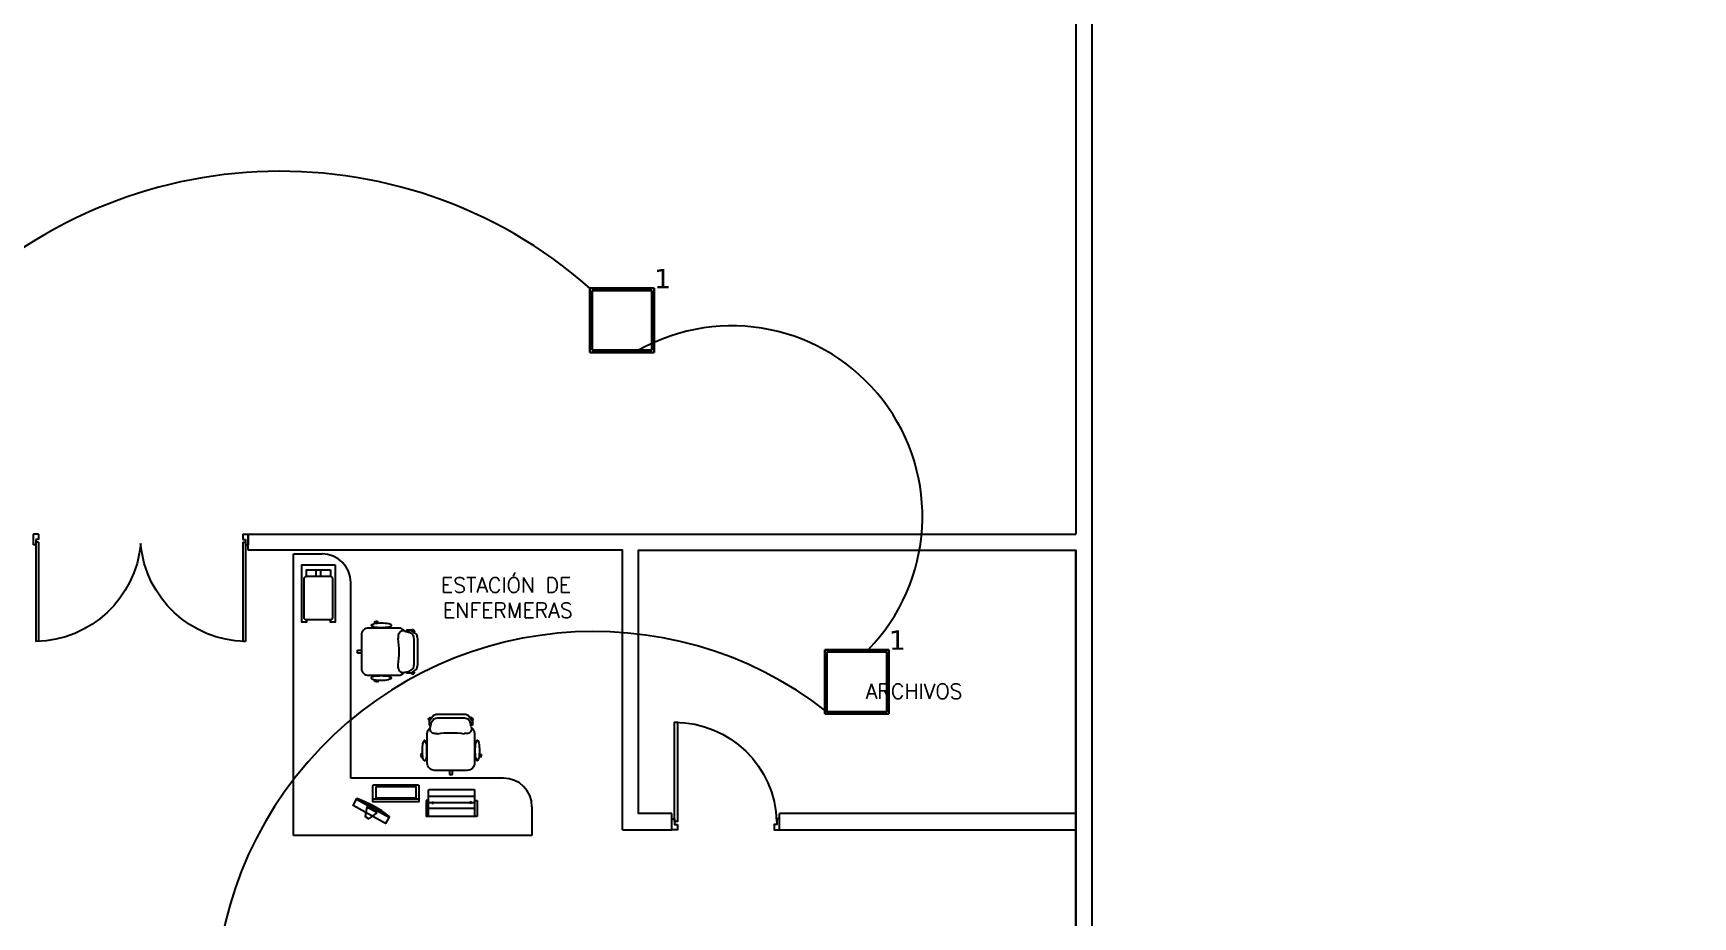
# Model space of a CAD drawing. Header units: metres. Extents: x -39 to 21688, y -24 to 9022.
# Drawn here: x 84.09 to 99.53, y 7.94 to 16.16 of the extents above; entities that cross this region are included whole.
import ezdxf

# ---------------------------------------------------------------- set-up
doc = ezdxf.new("R2010")
doc.units = ezdxf.units.M
doc.header["$MEASUREMENT"] = 0
for name, color, linetype in [('AN-TEXTO', 3, 'Continuous'), ('AR-MOBILIRIO', 1, 'Continuous'), ('AR-MUROS', 6, 'Continuous'), ('AR-PUERTAS', 2, 'Continuous'), ('AR-VENTANAS', 2, 'Continuous'), ('MOBILIARIO', 42, 'Continuous')]:
    doc.layers.add(name, color=color, linetype=linetype)
doc.layers.add('DLX_TERR_LUM', color=7, linetype='Continuous', true_color=0xffd400)
doc.layers.add('DLX_TERR_LUMKEY_IDX', color=7, linetype='Continuous', true_color=0x969696)
doc.styles.add('REGULAR-2.5', font='romans.shx', dxfattribs={"height": 2.5})
doc.styles.add('TableTextStyle', font='')
doc.styles.get('TableTextStyle').set_extended_font_data('VERDANA.TTF')

# ---------------------------------------------------------------- blocks, each defined once
blk = doc.blocks.new('111111')
at = {"layer": 'AR-PUERTAS', "linetype": 'Continuous'}
for p, q in [((254.317, 121.561), (254.317, 122.51)), ((254.342, 121.586), (254.342, 122.51)), ((256.267, 122.51), (256.242, 122.51)), ((256.242, 121.586), (256.242, 122.51)), ((256.267, 121.561), (256.267, 122.51)), ((254.292, 121.511), (254.292, 121.611)), ((254.317, 121.611), (254.292, 121.611)), ((254.342, 121.586), (254.317, 121.586)), ((254.342, 121.561), (254.317, 121.561)), ((254.342, 121.511), (254.342, 121.561)), ((256.242, 121.586), (256.267, 121.586)), ((256.242, 121.511), (256.242, 121.561)), ((256.242, 121.561), (256.267, 121.561)), ((256.267, 121.611), (256.292, 121.611)), ((256.292, 121.511), (256.292, 121.611)), ((254.342, 121.511), (254.292, 121.511)), ((256.242, 121.511), (256.292, 121.511))]:
    blk.add_line(p, q, dxfattribs=at)
for centre, start, end in [((254.297, 121.512), 5.0221, 88.847), ((256.287, 121.512), 91.153, 174.9779)]:
    blk.add_arc(centre, 0.999, start, end, dxfattribs=at)
blk = doc.blocks.new('O-27')
for p, q in [((-0.103, 0.183), (-0.375, 0.183)), ((-0.315, 0.183), (-0.315, -0.299)), ((-0.269, 0.183), (-0.269, 0.209)), ((-0.269, 0.209), (-0.103, 0.209)), ((-0.25, 0.183), (-0.25, 0.15)), ((-0.247, 0.183), (-0.247, 0.15)), ((-0.186, -0.299), (-0.186, 0.183)), ((-0.103, -0.324), (-0.103, 0.209)), ((-0.385, 0.173), (-0.385, -0.289)), ((-0.253, 0.15), (-0.253, 0.133)), ((-0.242, 0.15), (-0.253, 0.15)), ((-0.242, 0.133), (-0.253, 0.133)), ((-0.25, 0.133), (-0.25, -0.248)), ((-0.247, 0.133), (-0.247, -0.248)), ((-0.242, 0.15), (-0.242, 0.133)), ((-0.375, -0.299), (-0.103, -0.299)), ((-0.269, -0.299), (-0.269, -0.324)), ((-0.269, -0.324), (-0.103, -0.324)), ((-0.242, -0.248), (-0.253, -0.248)), ((-0.253, -0.265), (-0.253, -0.248)), ((-0.242, -0.265), (-0.253, -0.265)), ((-0.25, -0.265), (-0.25, -0.299)), ((-0.247, -0.265), (-0.247, -0.299)), ((-0.242, -0.265), (-0.242, -0.248))]:
    blk.add_line(p, q)
for centre, start, end in [((-0.375, 0.173), 90, 180), ((-0.375, -0.289), 180, 270)]:
    blk.add_arc(centre, 0.01, start, end)
blk = doc.blocks.new('A$C43F37C80')
at = {"layer": 'AR-MOBILIRIO'}
blk.add_line((0.15, 0.482), (0.15, 0), dxfattribs=at)
blk.add_lwpolyline([(0, 0.01), (0, 0.472, -0.414214), (0.01, 0.482), (0.18, 0.482), (0.18, 0), (0.01, 0, -0.414214), (0, 0.01, -1)], format="xyb", dxfattribs=at)
blk.add_lwpolyline([(0.02, 0.03), (0.136, 0.03), (0.136, 0.452), (0.02, 0.452)], close=True, dxfattribs=at)
blk = doc.blocks.new('A$C714463F3')
at = {"layer": 'AR-MOBILIRIO'}
blk.add_line((0.007, 0.036), (0.194, 0.376), dxfattribs=at)
blk.add_lwpolyline([(0.186, 0.38), (0.26, 0.34), (0.073, 0), (0, 0.04), (0.186, 0.38)], dxfattribs=at)
blk.add_lwpolyline([(0.148, 0.251), (0.089, 0.143), (0.189, 0.125), (0.211, 0.165)], close=True, dxfattribs=at)
blk.add_arc((1.157, -0.374), 1.229, 142.1836, 160.3243, dxfattribs=at)
blk = doc.blocks.new('Silla Ejecutiva 001')
at = {"layer": 'AR-MOBILIRIO'}
for p, q in [((-0.016, 0.59), (-0.016, 0.631)), ((-0.016, 0.631), (0.017, 0.631)), ((0.017, 0.631), (0.017, 0.59)), ((-0.319, 0.422), (-0.308, 0.455)), ((-0.297, 0.415), (-0.319, 0.422)), ((-0.308, 0.455), (-0.294, 0.45)), ((-0.257, 0.436), (-0.247, 0.433)), ((-0.247, 0.398), (-0.254, 0.4)), ((0.258, 0.436), (0.248, 0.433)), ((0.248, 0.398), (0.255, 0.4)), ((0.309, 0.455), (0.295, 0.45)), ((0.298, 0.415), (0.32, 0.422)), ((0.32, 0.422), (0.309, 0.455)), ((-0.164, 0.204), (-0.138, 0.204)), ((0.164, 0.204), (0.138, 0.204)), ((-0.224, 0.07), (-0.238, 0.051)), ((-0.238, 0.051), (-0.211, 0.031)), ((-0.226, 0.117), (-0.21, 0.117)), ((-0.226, 0.117), (-0.179, 0.049)), ((-0.226, 0.072), (-0.226, 0.117)), ((-0.18, 0.01), (-0.226, 0.072)), ((-0.214, 0.133), (-0.202, 0.083)), ((-0.211, 0.031), (-0.203, 0.041)), ((-0.143, 0), (0.143, 0)), ((-0.133, 0.038), (0.133, 0.038)), ((0.226, 0.117), (0.179, 0.049)), ((0.18, 0.01), (0.226, 0.072)), ((0.214, 0.133), (0.202, 0.083)), ((0.211, 0.031), (0.203, 0.041)), ((0.226, 0.117), (0.21, 0.117)), ((0.238, 0.051), (0.211, 0.031)), ((0.224, 0.07), (0.238, 0.051)), ((0.226, 0.072), (0.226, 0.117))]:
    blk.add_line(p, q, dxfattribs=at)
for points in [[(0.248, 0.202), (0.248, 0.513, 0.414214), (0.171, 0.59), (-0.17, 0.59, 0.414214), (-0.247, 0.513), (-0.247, 0.202, 0.235066), (-0.216, 0.141, 0.235066)], [(0.216, 0.14, 0.240352), (0.248, 0.202)]]:
    blk.add_lwpolyline(points, format="xyb", dxfattribs=at)
for centre, radius, start, end in [((0.256, 0.381), 0.554, 171.8383, 188.1617), ((-0.808, 0.381), 0.554, 351.8383, 8.1617), ((0.809, 0.381), 0.554, 171.8383, 188.1617), ((-0.255, 0.381), 0.554, 351.8383, 8.1617), ((-0.167, 0.153), 0.051, 86.8491, 202.9184), ((0, 1.174), 0.979, 261.9043, 278.0957), ((0.167, 0.153), 0.051, 337.0816, 93.1509), ((-0.139, 0.085), 0.0846, 241.0116, 267.0775), ((-0.136, 0.129), 0.0906, 242.0679, 272.1656), ((0.136, 0.129), 0.0906, 267.8344, 297.9321), ((0.139, 0.085), 0.0846, 272.9225, 298.9884)]:
    blk.add_arc(centre, radius, start, end, dxfattribs=at)
for centre, major_axis in [((-0.276, 0.389), (0, 0.0994)), ((0.277, 0.373), (0, -0.0994))]:
    blk.add_ellipse(centre, major_axis=major_axis, ratio=0.234586, start_param=-0.780502, end_param=0.780502, dxfattribs=at)
at = {"layer": 'AR-MOBILIRIO', "extrusion": (0, 0, -1)}
for centre, major_axis in [((0.277, 0.389), (0, 0.0994)), ((-0.276, 0.373), (0, -0.0994))]:
    blk.add_ellipse(centre, major_axis=major_axis, ratio=0.234586, start_param=-0.780502, end_param=0.780502, dxfattribs=at)
blk = doc.blocks.new('A$C7D407643')
at = {"layer": 'AR-MOBILIRIO'}
for p, q in [((0.025, 0.55), (0.025, 0.145)), ((0.15, 0.12), (0.15, 0.05)), ((0.2, 0.12), (0.2, 0.05))]:
    blk.add_line(p, q, dxfattribs=at)
for points in [[(0.35, 0), (0.35, 0.6), (0.3, 0.6), (0.3, 0.575), (0.05, 0.575), (0.05, 0.6), (0, 0.6), (0, 0)], [(0.3, 0.05), (0.3, 0.12), (0.05, 0.12), (0.05, 0.05)]]:
    blk.add_lwpolyline(points, close=True, dxfattribs=at)
blk.add_lwpolyline([(0.3, 0.575, -0.414214), (0.325, 0.55), (0.325, 0.145, -0.414214), (0.3, 0.12)], format="xyb", dxfattribs=at)
blk.add_arc((0.05, 0.145), 0.025, 180, 270, dxfattribs=at)
at = {"layer": 'MOBILIARIO'}
blk.add_arc((0.05, 0.55), 0.025, 90, 180, dxfattribs=at)
blk = doc.blocks.new('rr')
at = {"layer": 'AR-MOBILIRIO'}
for p, q in [((1888.613, 1035.56), (1888.613, 1038.06)), ((1888.613, 1038.06), (1891.563, 1038.06)), ((1891.563, 1038.06), (1891.563, 1037.76)), ((1889.213, 1035.86), (1889.213, 1037.46)), ((1889.213, 1037.46), (1891.263, 1037.46)), ((1888.913, 1035.56), (1888.613, 1035.56))]:
    blk.add_line(p, q, dxfattribs=at)
for centre in [(1891.263, 1037.76), (1888.913, 1035.86)]:
    blk.add_arc(centre, 0.3, 270, 360, dxfattribs=at)
at = {"layer": 'AR-MOBILIRIO', "xscale": -1, "rotation": 90}
blk.add_blockref('A$C7D407643', (1891.446, 1037.973), dxfattribs=at)
at = {"layer": 'AR-MOBILIRIO', "rotation": 180}
for name, p in [('A$C714463F3', (1888.998, 1037.435)), ('A$C43F37C80', (1889.143, 1037.227))]:
    blk.add_blockref(name, p, dxfattribs=at)
at = {"layer": 'AR-MOBILIRIO', "ltscale": 0.1}
blk.add_blockref('Silla Ejecutiva 001', (1890.537, 1036.758), dxfattribs=at)
at = {"layer": 'AR-MOBILIRIO', "ltscale": 0.1, "xscale": -1, "rotation": 90}
blk.add_blockref('Silla Ejecutiva 001', (1889.883, 1036.41), dxfattribs=at)
at = {"layer": 'AR-MOBILIRIO', "xscale": -1}
blk.add_blockref('O-27', (1888.709, 1036.46), dxfattribs=at)
blk = doc.blocks.new('AR-PUERTA 1')
at = {"layer": 'AR-PUERTAS', "linetype": 'Continuous'}
for points in [[(0.954, 0.033), (0.954, 0.958), (0.929, 0.958), (0.929, 0.033)], [(0.004, 0.058), (0.004, 0.008), (0.029, 0.008), (0.029, -0.042), (-0.021, -0.042), (-0.021, 0.058)], [(0.929, 0.008), (0.929, -0.042), (0.979, -0.042), (0.979, 0.058), (0.954, 0.058), (0.954, 0.008)]]:
    blk.add_lwpolyline(points, close=True, dxfattribs=at)
blk.add_arc((0.954, 0.008), 0.949, 89.9989, 178.4932, dxfattribs=at)

msp = doc.modelspace()

# ---------------------------------------------------------------- linework, layer by layer
at = {"layer": 'AR-MUROS'}
for p, q in [((86.0896, 11.3501), (86.0896, 11.5001)), ((87.0896, 11.3501), (86.0896, 11.3501)), ((87.57136, 11.3501), (87.0896, 11.3501)), ((89.57136, 8.75029), (90.03241, 8.75029)), ((91.03241, 8.75029), (93.7896, 8.75029))]:
    msp.add_line(p, q, dxfattribs=at)
for points in [[(93.9396, 56.44698), (93.9396, 16.81643), (93.9396, 0.00044), (6, 0), (0, 0), (0, 12.40006), (0.15, 12.40006), (0.15, 11.5001)], [(93.7896, 17.35023), (93.7896, 16.81643), (93.7896, 11.5001)], [(93.7896, 15.21643), (93.7896, 11.5001)], [(86.0896, 11.5001), (87.0896, 11.5001), (89.57136, 11.5001), (93.7896, 11.5001)], [(89.57136, 8.90029), (89.57136, 11.3501), (87.2396, 11.3501)], [(90.03241, 8.90029), (89.72136, 8.90029), (89.72136, 11.3501), (93.7896, 11.3501)], [(93.7896, 5.30006), (93.7896, 11.3501), (93.7896, 0.15043), (91.12518, 0.15043)], [(89.57136, 8.75029), (89.57136, 8.90029)], [(90.03241, 8.75029), (90.03241, 8.90029)], [(93.7896, 8.90029), (91.03241, 8.90029)], [(91.03241, 8.75029), (91.03241, 8.90029)]]:
    msp.add_lwpolyline(points, dxfattribs=at)
at = {"layer": 'AR-PUERTAS'}
msp.add_circle((74.88973, 28.38769), 40.08066, dxfattribs=at)
at = {"layer": 'AR-VENTANAS'}
for centre, radius, start, end in [((86.38741, 10.5134), 4.3607, 48.626504, 137.002643), ((90.58943, 11.66346), 1.77305, 315.642497, 119.361681), ((89.3052, 7.06982), 3.52346, 52.013529, 225.970406), ((82.15314, 7.00647), 2.01314, 301.26841, 99.95659)]:
    msp.add_arc(centre, radius, start, end, dxfattribs=at)
at = {"layer": 'DLX_TERR_LUM'}
for points in [[(89.26968, 13.78575, 0), (89.26968, 13.18875, 0)], [(89.26968, 13.18875, 0), (89.26968, 13.78575, 0)], [(89.26968, 13.78575, 0), (89.26968, 13.78575, 0)], [(89.86668, 13.78575, 0), (89.26968, 13.78575, 0)], [(89.26968, 13.78575, 0), (89.26968, 13.78575, 0)], [(89.26968, 13.78575, 0), (89.86668, 13.78575, 0)], [(89.26968, 13.78575, 0), (89.86668, 13.78575, 0)], [(89.26968, 13.18875, 0), (89.26968, 13.78575, 0)], [(89.86668, 13.78575, 0), (89.26968, 13.78575, 0)], [(89.26968, 13.78575, 0), (89.26968, 13.18875, 0)], [(89.28968, 13.76575, 0), (89.28968, 13.20875, 0)], [(89.84669, 13.76575, 0), (89.28968, 13.76575, 0)], [(89.28968, 13.20875, 0), (89.28968, 13.76575, 0)], [(89.28968, 13.76575, 0), (89.84669, 13.76575, 0)], [(89.84669, 13.20875, 0), (89.84669, 13.76575, 0)], [(89.84669, 13.76575, 0), (89.84669, 13.20875, 0)], [(89.86668, 13.18875, 0), (89.86668, 13.78575, 0)], [(89.86668, 13.78575, 0), (89.86668, 13.78575, 0)], [(89.86668, 13.78575, 0), (89.86668, 13.18875, 0)], [(89.86668, 13.78575, 0), (89.86668, 13.78575, 0)], [(89.86668, 13.78575, 0), (89.86668, 13.18875, 0)], [(89.86668, 13.18875, 0), (89.86668, 13.78575, 0)], [(89.26968, 13.18875, 0), (89.26968, 13.18875, 0)], [(89.26968, 13.18875, 0), (89.86668, 13.18875, 0)], [(89.86668, 13.18875, 0), (89.26968, 13.18875, 0)], [(89.26968, 13.18875, 0), (89.26968, 13.18875, 0)], [(89.86668, 13.18875, 0), (89.26968, 13.18875, 0)], [(89.26968, 13.18875, 0), (89.86668, 13.18875, 0)], [(89.28968, 13.20875, 0), (89.84669, 13.20875, 0)], [(89.84669, 13.20875, 0), (89.28968, 13.20875, 0)], [(89.86668, 13.18875, 0), (89.86668, 13.18875, 0)], [(89.86668, 13.18875, 0), (89.86668, 13.18875, 0)], [(92.0508, 10.42386, 0), (91.4538, 10.42386, 0)], [(91.4538, 10.42386, 0), (91.4538, 10.42386, 0)], [(91.4538, 10.42386, 0), (92.0508, 10.42386, 0)], [(91.4538, 10.42386, 0), (91.4538, 9.82686, 0)], [(91.4538, 9.82686, 0), (91.4538, 10.42386, 0)], [(91.4538, 10.42386, 0), (91.4538, 10.42386, 0)], [(91.4538, 9.82686, 0), (91.4538, 10.42386, 0)], [(91.4538, 10.42386, 0), (92.0508, 10.42386, 0)], [(92.0508, 10.42386, 0), (91.4538, 10.42386, 0)], [(91.4538, 10.42386, 0), (91.4538, 9.82686, 0)], [(92.03081, 10.40385, 0), (91.4738, 10.40385, 0)], [(91.4738, 10.40385, 0), (91.4738, 9.84686, 0)], [(91.4738, 9.84686, 0), (91.4738, 10.40385, 0)], [(91.4738, 10.40385, 0), (92.03081, 10.40385, 0)], [(92.03081, 9.84686, 0), (92.03081, 10.40385, 0)], [(92.03081, 10.40385, 0), (92.03081, 9.84686, 0)], [(92.0508, 9.82686, 0), (92.0508, 10.42386, 0)], [(92.0508, 10.42386, 0), (92.0508, 10.42386, 0)], [(92.0508, 10.42386, 0), (92.0508, 9.82686, 0)], [(92.0508, 10.42386, 0), (92.0508, 10.42386, 0)], [(92.0508, 10.42386, 0), (92.0508, 9.82686, 0)], [(92.0508, 9.82686, 0), (92.0508, 10.42386, 0)], [(91.4538, 9.82686, 0), (91.4538, 9.82686, 0)], [(91.4538, 9.82686, 0), (92.0508, 9.82686, 0)], [(92.0508, 9.82686, 0), (91.4538, 9.82686, 0)], [(91.4538, 9.82686, 0), (91.4538, 9.82686, 0)], [(92.0508, 9.82686, 0), (91.4538, 9.82686, 0)], [(91.4538, 9.82686, 0), (92.0508, 9.82686, 0)], [(91.4738, 9.84686, 0), (92.03081, 9.84686, 0)], [(92.03081, 9.84686, 0), (91.4738, 9.84686, 0)], [(92.0508, 9.82686, 0), (92.0508, 9.82686, 0)], [(92.0508, 9.82686, 0), (92.0508, 9.82686, 0)]]:
    msp.add_polyline3d(points, dxfattribs=at)

# ---------------------------------------------------------------- block references
at = {"xscale": -1, "rotation": 180}
msp.add_blockref('111111', (-170.20259, 133.0112), dxfattribs=at)
at = {"xscale": 0.8876530090538691, "yscale": 0.8876530090538691, "zscale": 0.8876530090538691, "rotation": 90}
msp.add_blockref('rr', (1007.948, -1667.73562), dxfattribs=at)
at = {"layer": 'AR-MUROS', "xscale": -1}
msp.add_blockref('AR-PUERTA 1', (91.01159, 8.79193), dxfattribs=at)

# ---------------------------------------------------------------- texts
at = {"layer": 'AN-TEXTO', "char_height": 0.1400959, "attachment_point": 1, "style": 'REGULAR-2.5'}
for s, insert in [('\\pi0.12653;ESTACIÓN DE\\P\\pi0.14654;ENFERMERAS', (87.75616, 11.09481)), ('\\pi0.30665;ARCHIVOS', (91.52838, 10.10812))]:
    msp.add_mtext_dynamic_manual_height_columns(s, width=1.5873069, gutter_width=0.70048, heights=[0.48868], dxfattribs=dict(at, insert=insert))
at = {"layer": 'DLX_TERR_LUMKEY_IDX', "style": 'TableTextStyle'}
for p in [(89.86668, 13.78575), (92.0508, 10.42385)]:
    msp.add_text('1', height=0.18, dxfattribs=at).set_placement(p)

doc.saveas('drawing.dxf')
